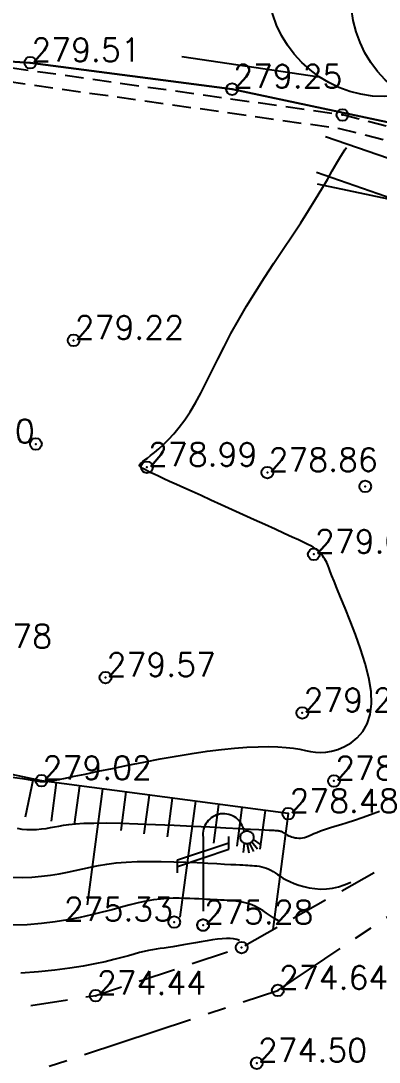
# Model space of a CAD drawing. Header units: millimetres. Extents: x 524954 to 526204, y 9523489 to 9524010.
# Drawn here: x 525184.78 to 525200.09, y 9523724.04 to 9523768.55 of the extents above; entities that cross this region are included whole.
import ezdxf
from ezdxf.enums import TextEntityAlignment as Align

# ---------------------------------------------------------------- set-up
doc = ezdxf.new("R2010")
doc.units = ezdxf.units.MM
doc.header["$PDMODE"] = 32
doc.header["$PDSIZE"] = 0.5
doc.linetypes.add('AXES2', pattern=[28.575, 19.05, -3.175, 3.175, -3.175])
doc.linetypes.add('CACHE2', pattern=[4.7625, 3.175, -1.5875])
for name, color, linetype in [('Axe_Piste', 3, 'AXES2'), ('Bord_Route_Existante', 6, 'Continuous'), ('Borde_Piste', 7, 'CACHE2'), ('Caniveau', 5, 'CACHE2'), ('CN_01_00', 3, 'Continuous'), ('CN_02_00', 4, 'Continuous'), ('CN_05_00', 6, 'Continuous'), ('Haut_Talus', 30, 'Continuous'), ('PLUME_1', 7, 'Continuous'), ('PLUME_4', 3, 'Continuous'), ('PLUME_5', 6, 'Continuous'), ('PLUME_6', 2, 'Continuous'), ('Réseau_Electrique', 1, 'CACHE2'), ('Talus', 2, 'Continuous'), ('TopoAlt', 3, 'Continuous'), ('TOPOJIS', 7, 'Continuous')]:
    doc.layers.add(name, color=color, linetype=linetype)
doc.layers.add('Bord_Route_Existante_POLY3D', color=6, linetype='Continuous', plot=False)
doc.styles.add('Simplex 1.0', font='Simplex.shx', dxfattribs={"width": 0.99, "height": 1})

# ---------------------------------------------------------------- blocks, each defined once
blk = doc.blocks.new('TCPOINT M')
at = {"color": 0}
blk.add_point((0, 0), dxfattribs=at)
at = {"layer": 'TopoAlt', "style": 'Simplex 1.0', "width": 0.99}
blk.add_attdef('ALT', (0.15, 0.15), '', height=1, dxfattribs=at)
blk = doc.blocks.new('l014')
at = {"color": 0}
blk.add_line((0, 3.777478), (0, 0.25), dxfattribs=at)
for points in [[(-1.096503, 2.511196), (-1.096503, 2.78678), (1.096503, 3.515838), (1.096503, 3.791422)], [(2.13811, 3.655671), (2.462092, 3.43139)], [(-1.096503, 2.235612), (-1.096503, 2.511196), (1.096503, 3.240254), (1.096503, 3.515838)], [(1.751571, 3.499221), (1.711147, 3.102434)], [(1.881771, 3.470574), (1.952051, 3.086485)], [(1.982361, 3.491933), (2.1506, 3.141531)], [(2.076053, 3.555828), (2.327604, 3.258737)]]:
    blk.add_lwpolyline(points, dxfattribs=at)
for centre, radius in [((1.875, 3.75), 0.279508), ((0, 0), 0.25)]:
    blk.add_circle(centre, radius, dxfattribs=at)
blk.add_arc((0.875, 3.875), 0.883883, 8.130102, 188.130102, dxfattribs=at)

msp = doc.modelspace()

# ---------------------------------------------------------------- linework, layer by layer
at = {"layer": 'Axe_Piste', "ltscale": 0.25, "flags": 128}
msp.add_lwpolyline([(525066.696, 9523724.397), (525085.951, 9523722.773), (525106.549, 9523720.679), (525125.937, 9523721.609), (525145.104, 9523722.079), (525164.844, 9523721.17), (525176.151, 9523721.612), (525180.37, 9523722.005), (525195.763, 9523727.11), (525207.279, 9523734.847)], dxfattribs=at)
at = {"layer": 'Bord_Route_Existante', "flags": 128}
for points in [[(525286.283, 9523724.592), (525277.74, 9523728.73), (525253.667, 9523741.25), (525253.096, 9523741.492), (525244.526, 9523744.675), (525233.71, 9523750.617), (525223.366, 9523755.337), (525215.23, 9523758.673), (525209.606, 9523761.576), (525201.582, 9523763.975), (525193.808, 9523765.63), (525185.186, 9523766.761), (525176.444, 9523767.315)], [(525197.524, 9523766.137), (525191.667, 9523767.005)]]:
    msp.add_lwpolyline(points, dxfattribs=at)
at = {"layer": 'Bord_Route_Existante_POLY3D'}
msp.add_polyline3d([(525125.167, 9523764.211, 281.6), (525144.506, 9523765.617, 280.96), (525155.934, 9523766.66, 280.57), (525166.063, 9523767.401, 280.21), (525176.444, 9523767.315, 279.84), (525180.8, 9523767.044, 279.62), (525185.186, 9523766.761, 279.51), (525193.808, 9523765.63, 279.25), (525201.582, 9523763.975, 278.97), (525205.234, 9523762.825, 278.77), (525209.606, 9523761.576, 278.65), (525215.23, 9523758.673, 278.32), (525223.366, 9523755.337, 278), (525233.71, 9523750.617, 277.72), (525244.526, 9523744.675, 277.44), (525253.096, 9523741.492, 277.25), (525253.667, 9523741.25, 277.24), (525277.74, 9523728.73, 276.85), (525286.283, 9523724.592, 276.77)], dxfattribs=at)
at = {"layer": 'Borde_Piste', "ltscale": 0.5, "flags": 128}
msp.add_lwpolyline([(525212.973, 9523742.341), (525203.898, 9523734.41), (525194.217, 9523728.943), (525187.982, 9523726.885), (525179.245, 9523725.54), (525165.092, 9523724.478), (525145.1, 9523724.771), (525125.872, 9523724.052), (525107.126, 9523723.919), (525086.665, 9523725.819), (525067.313, 9523726.621)], dxfattribs=at)
at = {"layer": 'Caniveau', "ltscale": 0.25, "flags": 128}
for points in [[(525212.523, 9523742.362), (525215.682, 9523749.328), (525216.089, 9523753.459), (525215.342, 9523755.852), (525214.458, 9523757.799), (525213.085, 9523759.336), (525209.663, 9523761.362), (525205.234, 9523762.825), (525198.525, 9523764.528), (525180.8, 9523767.044), (525180.8, 9523767.044), (525161.56, 9523766.927), (525152.174, 9523766.206), (525142.387, 9523765.292), (525123.561, 9523764.031), (525123.01, 9523764), (525096.766, 9523764.91), (525078.02, 9523767.878), (525060.334, 9523772.269), (525053.844, 9523774.11), (525040.68, 9523777.734), (525026.599, 9523781.449), (525022.238, 9523782.572), (525005.16, 9523787.075), (524971.887, 9523797.649)], [(525211.995, 9523742.614), (525215.039, 9523749.294), (525215.396, 9523753.333), (525214.887, 9523755.405), (525213.976, 9523757.187), (525212.811, 9523758.664), (525209.418, 9523760.747), (525205.065, 9523762.245), (525198.408, 9523763.935), (525180.739, 9523766.443), (525180.739, 9523766.443), (525161.591, 9523766.325), (525152.225, 9523765.605), (525142.435, 9523764.691), (525123.599, 9523763.429), (525123.017, 9523763.396), (525096.708, 9523764.308), (525077.9, 9523767.286), (525060.179, 9523771.686), (525053.682, 9523773.529), (525040.523, 9523777.152), (525026.447, 9523780.866), (525022.086, 9523781.988), (525004.992, 9523786.496), (524971.704, 9523797.075)]]:
    msp.add_lwpolyline(points, dxfattribs=at)
at = {"layer": 'CN_01_00', "flags": 128}
for points, elevation in [([(525184.407, 9523736.232), (525184.858, 9523736.162), (525185.183, 9523736.112), (525185.401, 9523736.077), (525185.535, 9523736.055), (525185.606, 9523736.044), (525185.634, 9523736.038), (525185.642, 9523736.036), (525185.646, 9523736.035), (525185.65, 9523736.035), (525185.654, 9523736.034), (525185.658, 9523736.034), (525185.662, 9523736.035), (525185.666, 9523736.035), (525185.67, 9523736.035), (525185.674, 9523736.036), (525185.677, 9523736.037), (525185.681, 9523736.037), (525185.686, 9523736.038), (525185.693, 9523736.038), (525185.703, 9523736.039), (525185.716, 9523736.039), (525185.732, 9523736.039), (525185.753, 9523736.038), (525185.782, 9523736.038), (525185.826, 9523736.04), (525185.899, 9523736.047), (525186.01, 9523736.062), (525186.172, 9523736.089), (525186.394, 9523736.129), (525186.689, 9523736.186), (525187.068, 9523736.263), (525187.537, 9523736.361), (525188.084, 9523736.476), (525188.694, 9523736.603), (525189.349, 9523736.737), (525190.034, 9523736.873), (525190.732, 9523737.006), (525191.427, 9523737.13), (525192.103, 9523737.24), (525192.745, 9523737.333), (525193.35, 9523737.407), (525193.917, 9523737.463), (525194.444, 9523737.503), (525194.929, 9523737.525), (525195.371, 9523737.532), (525195.77, 9523737.523), (525196.122, 9523737.499), (525196.429, 9523737.462), (525196.699, 9523737.417), (525196.941, 9523737.37), (525197.163, 9523737.329), (525197.377, 9523737.298), (525197.591, 9523737.285), (525197.815, 9523737.296), (525198.058, 9523737.337), (525198.326, 9523737.414), (525198.607, 9523737.533), (525198.889, 9523737.697), (525199.154, 9523737.912), (525199.39, 9523738.181), (525199.581, 9523738.51), (525199.713, 9523738.902), (525199.771, 9523739.362), (525199.745, 9523739.891), (525199.646, 9523740.472), (525199.491, 9523741.084), (525199.296, 9523741.709), (525199.077, 9523742.324), (525198.851, 9523742.911), (525198.633, 9523743.448), (525198.44, 9523743.915), (525198.284, 9523744.297), (525198.163, 9523744.6), (525198.071, 9523744.836), (525198.003, 9523745.015), (525197.953, 9523745.15), (525197.915, 9523745.252), (525197.883, 9523745.332), (525197.851, 9523745.401), (525197.814, 9523745.47), (525197.773, 9523745.538), (525197.728, 9523745.606), (525197.68, 9523745.672), (525197.629, 9523745.736), (525197.577, 9523745.797), (525197.523, 9523745.854), (525197.47, 9523745.906), (525197.415, 9523745.954), (525197.353, 9523746), (525197.275, 9523746.05), (525197.174, 9523746.106), (525197.041, 9523746.175), (525196.868, 9523746.258), (525196.647, 9523746.362), (525196.37, 9523746.49), (525196.033, 9523746.645), (525195.644, 9523746.823), (525195.215, 9523747.019), (525194.758, 9523747.226), (525194.286, 9523747.441), (525193.81, 9523747.657), (525193.343, 9523747.868), (525192.897, 9523748.07), (525192.481, 9523748.259), (525192.098, 9523748.432), (525191.747, 9523748.591), (525191.429, 9523748.735), (525191.142, 9523748.866), (525190.888, 9523748.983), (525190.665, 9523749.086), (525190.474, 9523749.175), (525190.314, 9523749.252), (525190.182, 9523749.317), (525190.077, 9523749.372), (525189.995, 9523749.418), (525189.935, 9523749.457), (525189.893, 9523749.49), (525189.867, 9523749.518), (525189.855, 9523749.544), (525189.854, 9523749.568), (525189.866, 9523749.594), (525189.893, 9523749.625), (525189.938, 9523749.664), (525190.001, 9523749.715), (525190.086, 9523749.781), (525190.194, 9523749.865), (525190.328, 9523749.971), (525190.489, 9523750.101), (525190.673, 9523750.258), (525190.875, 9523750.442), (525191.093, 9523750.656), (525191.321, 9523750.902), (525191.555, 9523751.179), (525191.791, 9523751.491), (525192.024, 9523751.839), (525192.252, 9523752.223), (525192.478, 9523752.643), (525192.707, 9523753.095), (525192.945, 9523753.577), (525193.196, 9523754.087), (525193.465, 9523754.623), (525193.757, 9523755.181), (525194.078, 9523755.761), (525194.43, 9523756.358), (525194.807, 9523756.966), (525195.199, 9523757.578), (525195.597, 9523758.187), (525195.993, 9523758.785), (525196.378, 9523759.365), (525196.742, 9523759.919), (525197.077, 9523760.441), (525197.376, 9523760.924), (525197.642, 9523761.368), (525197.879, 9523761.774), (525198.091, 9523762.143), (525198.284, 9523762.475), (525198.461, 9523762.772), (525198.629, 9523763.034), (525198.7, 9523763.133)], 279), ([(525184.426, 9523731.948), (525184.844, 9523731.941), (525185.259, 9523731.956), (525185.663, 9523731.991), (525186.054, 9523732.039), (525186.424, 9523732.099), (525186.772, 9523732.166), (525187.105, 9523732.238), (525187.431, 9523732.311), (525187.76, 9523732.383), (525188.1, 9523732.45), (525188.461, 9523732.51), (525188.852, 9523732.56), (525189.281, 9523732.596), (525189.755, 9523732.618), (525190.261, 9523732.626), (525190.786, 9523732.623), (525191.314, 9523732.612), (525191.831, 9523732.594), (525192.321, 9523732.573), (525192.77, 9523732.551), (525193.162, 9523732.531), (525193.488, 9523732.514), (525193.753, 9523732.5), (525193.965, 9523732.489), (525194.134, 9523732.48), (525194.27, 9523732.473), (525194.383, 9523732.467), (525194.481, 9523732.462), (525194.574, 9523732.456), (525194.669, 9523732.45), (525194.769, 9523732.442), (525194.87, 9523732.431), (525194.972, 9523732.416), (525195.075, 9523732.397), (525195.177, 9523732.372), (525195.276, 9523732.34), (525195.373, 9523732.3), (525195.466, 9523732.251), (525195.557, 9523732.195), (525195.652, 9523732.132), (525195.752, 9523732.064), (525195.861, 9523731.991), (525195.983, 9523731.916), (525196.121, 9523731.839), (525196.278, 9523731.762), (525196.456, 9523731.686), (525196.655, 9523731.614), (525196.87, 9523731.551), (525197.099, 9523731.499), (525197.339, 9523731.462), (525197.586, 9523731.445), (525197.84, 9523731.45), (525198.095, 9523731.482), (525198.35, 9523731.542), (525198.604, 9523731.627), (525198.855, 9523731.731), (525198.885, 9523731.745)], 277)]:
    msp.add_lwpolyline(points, dxfattribs=dict(at, elevation=elevation))
at = {"layer": 'CN_02_00', "flags": 128}
for points, elevation in [([(525184.621, 9523734.04), (525184.829, 9523734.008), (525185.04, 9523733.991), (525185.251, 9523733.988), (525185.46, 9523733.996), (525185.665, 9523734.013), (525185.862, 9523734.037), (525186.049, 9523734.068), (525186.227, 9523734.101), (525186.407, 9523734.137), (525186.607, 9523734.172), (525186.841, 9523734.204), (525187.124, 9523734.232), (525187.474, 9523734.254), (525187.904, 9523734.266), (525188.43, 9523734.268), (525189.062, 9523734.258), (525189.776, 9523734.237), (525190.542, 9523734.208), (525191.332, 9523734.174), (525192.115, 9523734.137), (525192.862, 9523734.1), (525193.542, 9523734.064), (525194.127, 9523734.033), (525194.594, 9523734.008), (525194.951, 9523733.988), (525195.214, 9523733.974), (525195.399, 9523733.965), (525195.522, 9523733.958), (525195.599, 9523733.954), (525195.646, 9523733.951), (525195.678, 9523733.949), (525195.709, 9523733.947), (525195.742, 9523733.945), (525195.775, 9523733.941), (525195.808, 9523733.936), (525195.841, 9523733.93), (525195.874, 9523733.922), (525195.906, 9523733.912), (525195.938, 9523733.899), (525195.968, 9523733.883), (525195.998, 9523733.865), (525196.028, 9523733.844), (525196.061, 9523733.822), (525196.096, 9523733.799), (525196.136, 9523733.774), (525196.18, 9523733.749), (525196.231, 9523733.724), (525196.289, 9523733.7), (525196.353, 9523733.676), (525196.423, 9523733.656), (525196.497, 9523733.639), (525196.575, 9523733.627), (525196.656, 9523733.621), (525196.738, 9523733.623), (525196.82, 9523733.633), (525196.904, 9523733.653), (525196.99, 9523733.682), (525197.083, 9523733.718), (525197.186, 9523733.762), (525197.302, 9523733.812), (525197.435, 9523733.867), (525197.588, 9523733.927), (525197.764, 9523733.99), (525197.967, 9523734.056), (525198.196, 9523734.128), (525198.451, 9523734.206), (525198.731, 9523734.293), (525199.038, 9523734.391), (525199.369, 9523734.502), (525199.725, 9523734.628), (525200.106, 9523734.772)], 278), ([(525195.792, 9523730.082), (525195.627, 9523730.184), (525195.443, 9523730.305), (525195.276, 9523730.42), (525195.117, 9523730.525), (525194.963, 9523730.619), (525194.808, 9523730.701), (525194.646, 9523730.768), (525194.479, 9523730.822), (525194.309, 9523730.864), (525194.137, 9523730.896), (525193.965, 9523730.921), (525193.795, 9523730.939), (525193.629, 9523730.952), (525193.469, 9523730.963), (525193.315, 9523730.972), (525193.166, 9523730.981), (525193.018, 9523730.988), (525192.869, 9523730.996), (525192.715, 9523731.004), (525192.554, 9523731.011), (525192.383, 9523731.02), (525192.198, 9523731.029), (525191.997, 9523731.039), (525191.78, 9523731.047), (525191.546, 9523731.051), (525191.296, 9523731.049), (525191.03, 9523731.038), (525190.747, 9523731.015), (525190.448, 9523730.978), (525190.132, 9523730.925), (525189.8, 9523730.853), (525189.449, 9523730.766), (525189.076, 9523730.668), (525188.679, 9523730.561), (525188.256, 9523730.45), (525187.803, 9523730.339), (525187.318, 9523730.232), (525186.799, 9523730.131), (525186.245, 9523730.041), (525185.662, 9523729.968), (525185.057, 9523729.917), (525184.438, 9523729.894)], 276)]:
    msp.add_lwpolyline(points, dxfattribs=dict(at, elevation=elevation))
at = {"layer": 'CN_05_00', "elevation": 275, "flags": 128}
msp.add_lwpolyline([(525194.127, 9523729.252), (525194.018, 9523729.289), (525193.876, 9523729.319), (525193.726, 9523729.334), (525193.564, 9523729.335), (525193.388, 9523729.323), (525193.192, 9523729.301), (525192.975, 9523729.27), (525192.739, 9523729.232), (525192.493, 9523729.19), (525192.24, 9523729.144), (525191.987, 9523729.098), (525191.739, 9523729.053), (525191.502, 9523729.011), (525191.283, 9523728.975), (525191.084, 9523728.945), (525190.902, 9523728.92), (525190.732, 9523728.897), (525190.567, 9523728.873), (525190.402, 9523728.847), (525190.232, 9523728.816), (525190.05, 9523728.777), (525189.852, 9523728.727), (525189.631, 9523728.666), (525189.38, 9523728.594), (525189.093, 9523728.513), (525188.764, 9523728.426), (525188.385, 9523728.335), (525187.949, 9523728.241), (525187.451, 9523728.149), (525186.883, 9523728.058), (525186.242, 9523727.973), (525185.537, 9523727.902), (525184.784, 9523727.853)], dxfattribs=at)
at = {"layer": 'Haut_Talus', "flags": 128}
msp.add_lwpolyline([(525196.209, 9523734.666), (525185.666, 9523736.075), (525174.732, 9523738.405), (525167.266, 9523739.353), (525162.456, 9523738.862), (525160.617, 9523739.586), (525160.617, 9523739.586), (525148.449, 9523742.953), (525140.268, 9523745.585), (525128.783, 9523751.058), (525115.061, 9523754.312), (525099.667, 9523759.924), (525089.678, 9523759.911), (525072.881, 9523765.307), (525051.318, 9523770.478), (525037.439, 9523773.912), (525026.483, 9523776.419), (525009.07, 9523781.626), (524998.873, 9523783.305), (524985.831, 9523787.803), (524969.54, 9523790.743)], dxfattribs=at)
at = {"layer": 'PLUME_1'}
for centre in [(525200.32, 9523770.31), (525203.883, 9523769.567)]:
    msp.add_circle(centre, 5, dxfattribs=at)
at = {"layer": 'PLUME_4'}
msp.add_lwpolyline([(525197.448, 9523761.578), (525201.012, 9523760.835), (525206.715, 9523758.243), (525215.557, 9523753.876), (525220.726, 9523751.746), (525224.325, 9523750.505), (525232.668, 9523746.101), (525239.551, 9523741.088), (525240.585, 9523740.663), (525244.829, 9523737.463), (525248.502, 9523735.224), (525256.954, 9523729.324), (525264.907, 9523723.387), (525272.009, 9523715.383), (525283.551, 9523715.223), (525291.967, 9523709.821), (525301.27, 9523705.988), (525310.112, 9523701.62), (525319.416, 9523697.788), (525327.405, 9523691.352), (525335.784, 9523686.449), (525344.699, 9523681.084), (525351.727, 9523674.077)], dxfattribs=at)
msp.add_lwpolyline([(525197.448, 9523761.578), (525201.012, 9523760.835), (525206.715, 9523758.243), (525215.557, 9523753.876), (525220.726, 9523751.746), (525224.325, 9523750.505), (525232.668, 9523746.101), (525239.551, 9523741.088), (525240.585, 9523740.663), (525244.829, 9523737.463), (525248.502, 9523735.224), (525256.954, 9523729.324), (525264.907, 9523723.387), (525272.009, 9523715.383), (525283.551, 9523715.223), (525291.967, 9523709.821), (525301.27, 9523705.988), (525310.112, 9523701.62), (525319.416, 9523697.788), (525327.405, 9523691.352), (525335.784, 9523686.449), (525344.699, 9523681.084), (525351.727, 9523674.077)], dxfattribs=at)
at = {"layer": 'PLUME_5'}
msp.add_lwpolyline([(525197.801, 9523763.609), (525201.401, 9523762.368), (525207.567, 9523760.311), (525216.336, 9523756.94), (525222.003, 9523754.847), (525225.639, 9523753.108), (525233.946, 9523749.202), (525241.255, 9523745.223), (525242.824, 9523744.335), (525247.494, 9523742.169), (525251.166, 9523739.931), (525260.081, 9523734.566), (525268.46, 9523729.663), (525277.338, 9523724.796), (525286.216, 9523719.929), (525294.595, 9523715.026), (525303.509, 9523709.661), (525311.888, 9523704.758), (525320.766, 9523699.891), (525329.644, 9523695.025), (525338.023, 9523690.122), (525346.901, 9523685.255), (525355.316, 9523679.853)], dxfattribs=at)
at = {"layer": 'PLUME_6'}
msp.add_lwpolyline([(525197.412, 9523762.076), (525201.012, 9523760.835), (525206.679, 9523758.742), (525215.946, 9523755.408), (525221.115, 9523753.279), (525224.751, 9523751.539), (525233.556, 9523747.669), (525240.829, 9523744.19), (525241.899, 9523743.265), (525246.606, 9523740.601), (525250.777, 9523738.398), (525259.156, 9523733.495), (525268.034, 9523728.629), (525276.413, 9523723.726), (525285.327, 9523718.361), (525294.205, 9523713.494), (525302.584, 9523708.591), (525311.462, 9523703.724), (525319.841, 9523698.821), (525328.756, 9523693.456), (525337.135, 9523688.553), (525346.013, 9523683.686), (525354.891, 9523678.82)], dxfattribs=at)
at = {"layer": 'Talus'}
for p, q in [((525185.31, 9523736.151), (525184.963, 9523734.521)), ((525186.297, 9523735.991), (525186.076, 9523734.339)), ((525187.288, 9523735.859), (525187.067, 9523734.207)), ((525188.279, 9523735.726), (525187.617, 9523730.77)), ((525189.27, 9523735.594), (525189.05, 9523733.942)), ((525190.262, 9523735.461), (525190.041, 9523733.809)), ((525191.253, 9523735.329), (525191.032, 9523733.677)), ((525192.244, 9523735.196), (525191.582, 9523730.24)), ((525193.235, 9523735.064), (525193.014, 9523733.412)), ((525194.226, 9523734.931), (525194.006, 9523733.279)), ((525195.218, 9523734.799), (525194.997, 9523733.147)), ((525196.209, 9523734.666), (525195.546, 9523729.71))]:
    msp.add_line(p, q, dxfattribs=at)

# ---------------------------------------------------------------- block references
at = {"layer": 'Réseau_Electrique'}
msp.add_blockref('l014', (525192.571, 9523729.903), dxfattribs=at)
at = {"layer": 'TOPOJIS'}
ref = msp.add_blockref('TCPOINT M', (525185.186, 9523766.761, 279.51), dxfattribs=at)
ref.add_attrib('ALT', '279.51', (525185.236, 9523766.811, 279.51), dxfattribs={"layer": 'TopoAlt', "height": 1, "style": 'Simplex 1.0', "width": 0.99})
ref = msp.add_blockref('TCPOINT M', (525193.808, 9523765.63, 279.25), dxfattribs=at)
ref.add_attrib('ALT', '279.25', (525193.858, 9523765.68, 279.25), dxfattribs={"layer": 'TopoAlt', "height": 1, "style": 'Simplex 1.0', "width": 0.99})
for p in [(525198.525, 9523764.528, 279.03), (525199.498, 9523748.652, 278.75), (525194.217, 9523728.943, 274.75)]:
    msp.add_blockref('TCPOINT M', p, dxfattribs=at)
ref = msp.add_blockref('TCPOINT M', (525187.037, 9523754.895, 279.22), dxfattribs=at)
ref.add_attrib('ALT', '279.22', (525187.087, 9523754.945, 279.22), dxfattribs={"layer": 'TopoAlt', "height": 1, "style": 'Simplex 1.0', "width": 0.99})
ref = msp.add_blockref('TCPOINT M', (525185.426, 9523750.463, 279.1), dxfattribs=at)
ref.add_attrib('ALT', '279.10', dxfattribs={"layer": 'TopoAlt', "height": 1, "style": 'Simplex 1.0', "width": 0.99}).set_placement((525185.376, 9523750.513, 279.1), align=Align.RIGHT)
ref = msp.add_blockref('TCPOINT M', (525190.17, 9523749.47, 278.99), dxfattribs=at)
ref.add_attrib('ALT', '278.99', (525190.22, 9523749.52, 278.99), dxfattribs={"layer": 'TopoAlt', "height": 1, "style": 'Simplex 1.0', "width": 0.99})
ref = msp.add_blockref('TCPOINT M', (525195.317, 9523749.243, 278.86), dxfattribs=at)
ref.add_attrib('ALT', '278.86', (525195.367, 9523749.293, 278.86), dxfattribs={"layer": 'TopoAlt', "height": 1, "style": 'Simplex 1.0', "width": 0.99})
ref = msp.add_blockref('TCPOINT M', (525197.301, 9523745.75, 279.02), dxfattribs=at)
ref.add_attrib('ALT', '279.02', (525197.351, 9523745.8, 279.02), dxfattribs={"layer": 'TopoAlt', "height": 1, "style": 'Simplex 1.0', "width": 0.99})
ref = msp.add_blockref('TCPOINT M', (525181.4, 9523741.701, 279.78), dxfattribs=at)
ref.add_attrib('ALT', '279.78', (525181.45, 9523741.751, 279.78), dxfattribs={"layer": 'TopoAlt', "height": 1, "style": 'Simplex 1.0', "width": 0.99})
ref = msp.add_blockref('TCPOINT M', (525188.401, 9523740.484, 279.57), dxfattribs=at)
ref.add_attrib('ALT', '279.57', (525188.451, 9523740.534, 279.57), dxfattribs={"layer": 'TopoAlt', "height": 1, "style": 'Simplex 1.0', "width": 0.99})
ref = msp.add_blockref('TCPOINT M', (525196.808, 9523738.973, 279.23), dxfattribs=at)
ref.add_attrib('ALT', '279.23', (525196.858, 9523739.023, 279.23), dxfattribs={"layer": 'TopoAlt', "height": 1, "style": 'Simplex 1.0', "width": 0.99})
ref = msp.add_blockref('TCPOINT M', (525185.666, 9523736.075, 279.02), dxfattribs=at)
ref.add_attrib('ALT', '279.02', (525185.716, 9523736.125, 279.02), dxfattribs={"layer": 'TopoAlt', "height": 1, "style": 'Simplex 1.0', "width": 0.99})
ref = msp.add_blockref('TCPOINT M', (525198.162, 9523736.064, 278.9), dxfattribs=at)
ref.add_attrib('ALT', '278.90', (525198.212, 9523736.114, 278.9), dxfattribs={"layer": 'TopoAlt', "height": 1, "style": 'Simplex 1.0', "width": 0.99})
ref = msp.add_blockref('TCPOINT M', (525196.209, 9523734.666, 278.48), dxfattribs=at)
ref.add_attrib('ALT', '278.48', (525196.259, 9523734.716, 278.48), dxfattribs={"layer": 'TopoAlt', "height": 1, "style": 'Simplex 1.0', "width": 0.99})
ref = msp.add_blockref('TCPOINT M', (525191.337, 9523730.032, 275.33), dxfattribs=at)
ref.add_attrib('ALT', '275.33', dxfattribs={"layer": 'TopoAlt', "height": 1, "style": 'Simplex 1.0', "width": 0.99}).set_placement((525191.287, 9523730.082, 275.33), align=Align.RIGHT)
ref = msp.add_blockref('TCPOINT M', (525192.571, 9523729.903, 275.28), dxfattribs=at)
ref.add_attrib('ALT', '275.28', (525192.621, 9523729.953, 275.28), dxfattribs={"layer": 'TopoAlt', "height": 1, "style": 'Simplex 1.0', "width": 0.99})
ref = msp.add_blockref('TCPOINT M', (525187.982, 9523726.885, 274.44), dxfattribs=at)
ref.add_attrib('ALT', '274.44', (525188.032, 9523726.935, 274.44), dxfattribs={"layer": 'TopoAlt', "height": 1, "style": 'Simplex 1.0', "width": 0.99})
ref = msp.add_blockref('TCPOINT M', (525195.763, 9523727.11, 274.64), dxfattribs=at)
ref.add_attrib('ALT', '274.64', (525195.813, 9523727.16, 274.64), dxfattribs={"layer": 'TopoAlt', "height": 1, "style": 'Simplex 1.0', "width": 0.99})
ref = msp.add_blockref('TCPOINT M', (525194.862, 9523724.003, 274.5), dxfattribs=at)
ref.add_attrib('ALT', '274.50', (525194.912, 9523724.053, 274.5), dxfattribs={"layer": 'TopoAlt', "height": 1, "style": 'Simplex 1.0', "width": 0.99})

doc.saveas('drawing.dxf')
